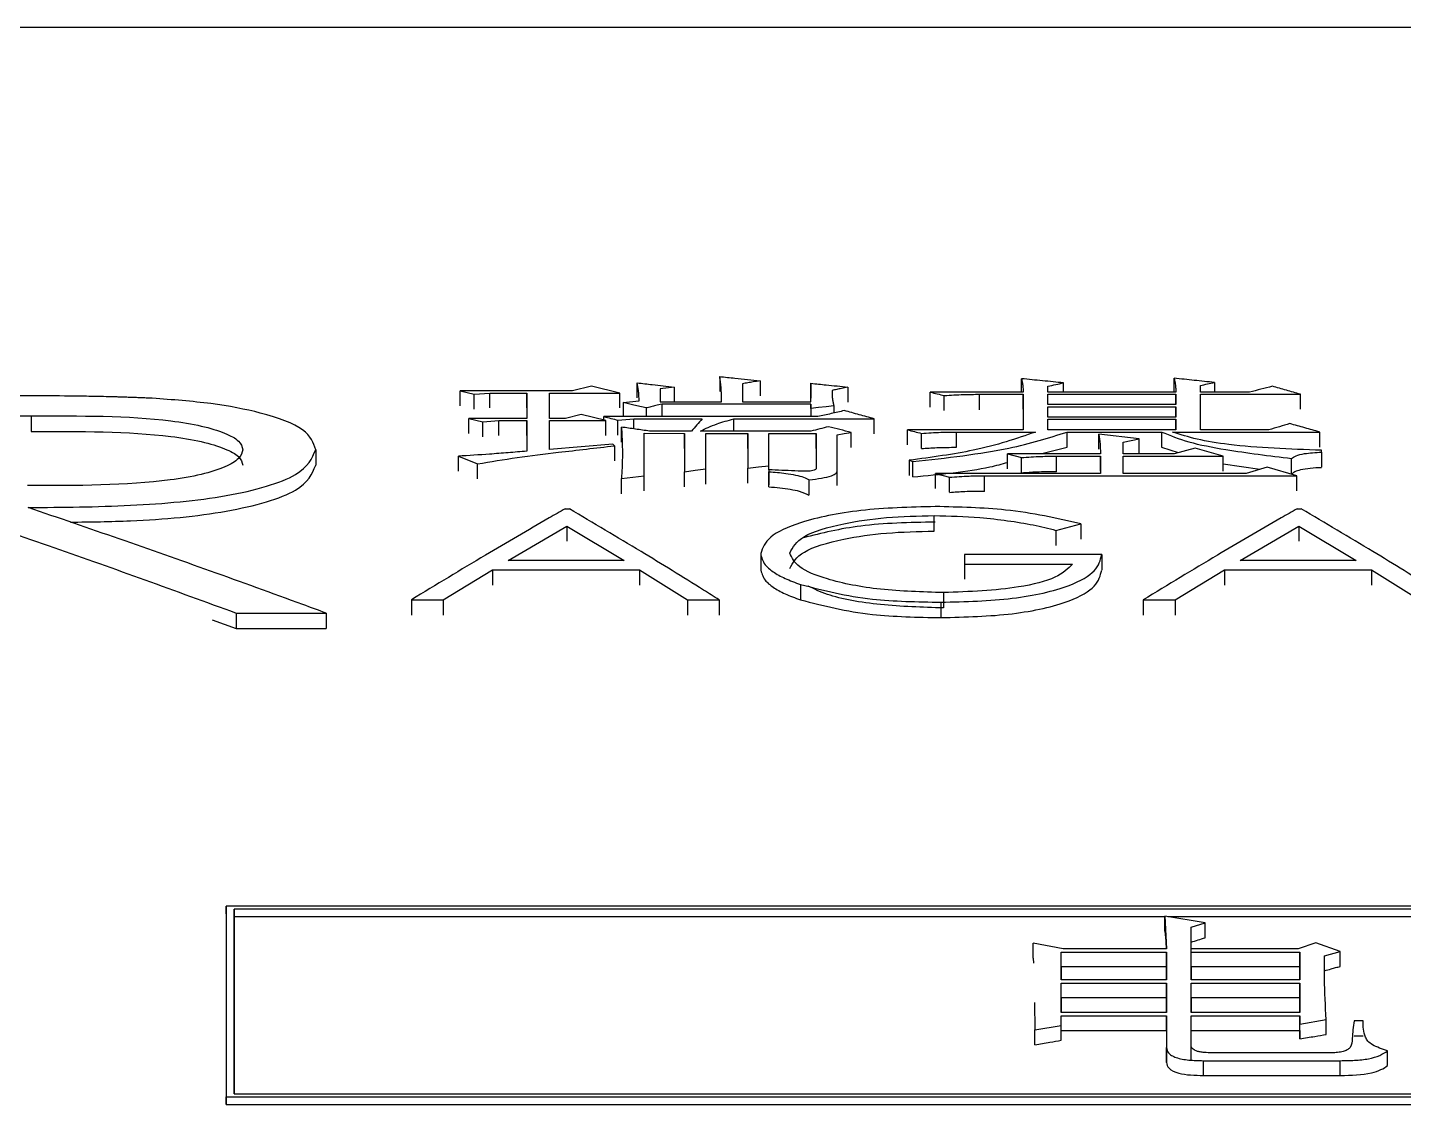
# Model space of a CAD drawing. Header units: millimetres. Extents: x 2404 to 4548, y 1024 to 2541.
# Drawn here: x 2931.91 to 2940.4, y 2286.21 to 2292.85 of the extents above; entities that cross this region are included whole.
import ezdxf

# ---------------------------------------------------------------- set-up
doc = ezdxf.new("R2010")
doc.units = ezdxf.units.MM

msp = doc.modelspace()

# ---------------------------------------------------------------- linework, layer by layer
at = {"color": 7, "linetype": 'Continuous', "lineweight": 25}
for p, q in [((2957.3188, 2292.8465), (2920.3188, 2292.848)), ((2936.1811, 2290.6959), (2936.1811, 2290.604)), ((2936.4299, 2290.6701), (2936.4299, 2290.5782)), ((2938.0417, 2290.5998), (2938.0417, 2290.6829)), ((2938.9828, 2290.5998), (2938.9828, 2290.6855)), ((2934.5801, 2290.6078), (2934.6667, 2290.5869)), ((2935.2724, 2290.6078), (2934.5801, 2290.6078)), ((2934.5801, 2290.5158), (2934.5801, 2290.6078)), ((2934.6667, 2290.5869), (2934.764, 2290.5947)), ((2934.6667, 2290.4948), (2934.6667, 2290.5869)), ((2934.764, 2290.5947), (2934.9912, 2290.5947)), ((2934.9912, 2290.5947), (2934.9912, 2290.4382)), ((2934.9912, 2290.5027), (2934.9912, 2290.5947)), ((2935.1318, 2290.5947), (2935.5645, 2290.5947)), ((2935.1318, 2290.4382), (2935.1318, 2290.5947)), ((2935.3914, 2290.6364), (2935.2724, 2290.6078)), ((2935.5645, 2290.5947), (2935.3914, 2290.6364)), ((2935.5645, 2290.5027), (2935.5645, 2290.5947)), ((2935.6727, 2290.5652), (2935.6727, 2290.6572)), ((2935.8999, 2290.6312), (2935.8133, 2290.6208)), ((2935.8133, 2290.6208), (2935.8133, 2290.5394)), ((2935.8999, 2290.6312), (2935.8999, 2290.5394)), ((2936.3217, 2290.652), (2936.3217, 2290.5394)), ((2936.7436, 2290.5394), (2936.7436, 2290.6545)), ((2936.7436, 2290.6545), (2936.7436, 2290.5626)), ((2936.9708, 2290.6312), (2936.9708, 2290.5392)), ((2938.0525, 2290.5998), (2937.4792, 2290.5999)), ((2937.4792, 2290.5078), (2937.4792, 2290.5999)), ((2937.5657, 2290.4868), (2937.5657, 2290.5789)), ((2937.7821, 2290.5868), (2938.0525, 2290.5868)), ((2937.7821, 2290.4904), (2937.7821, 2290.5868)), ((2938.0525, 2290.5868), (2938.0525, 2290.3678)), ((2938.0525, 2290.4947), (2938.0525, 2290.5868)), ((2938.2039, 2290.5998), (2938.2039, 2290.6363)), ((2938.9936, 2290.5998), (2938.2039, 2290.5998)), ((2938.2039, 2290.5867), (2938.9936, 2290.5867)), ((2938.2039, 2290.5235), (2938.2039, 2290.5867)), ((2938.3013, 2290.5998), (2938.3013, 2290.6571)), ((2938.9936, 2290.5867), (2938.9936, 2290.5235)), ((2938.9936, 2290.5235), (2938.9936, 2290.5867)), ((2939.145, 2290.5998), (2939.145, 2290.6415)), ((2939.4479, 2290.5998), (2939.145, 2290.5998)), ((2939.145, 2290.5867), (2939.7616, 2290.5867)), ((2939.1451, 2290.3677), (2939.145, 2290.5867)), ((2939.2316, 2290.6596), (2939.2316, 2290.5998)), ((2939.7616, 2290.4946), (2939.7616, 2290.5867)), ((2935.5862, 2290.5368), (2935.6835, 2290.5474)), ((2935.5862, 2290.5368), (2935.5862, 2290.4489)), ((2935.7268, 2290.5023), (2935.7268, 2290.4489)), ((2935.8133, 2290.5394), (2936.1919, 2290.5394)), ((2935.8241, 2290.5262), (2935.8241, 2290.4489)), ((2936.7436, 2290.5262), (2935.8241, 2290.5262)), ((2936.3217, 2290.5394), (2936.7436, 2290.5394)), ((2936.7436, 2290.5262), (2936.7436, 2290.4489)), ((2936.7436, 2290.4996), (2936.7436, 2290.5262)), ((2936.7436, 2290.4996), (2936.7436, 2290.4489)), ((2936.8842, 2290.5156), (2936.8842, 2290.4714)), ((2938.9936, 2290.5235), (2938.2039, 2290.5235)), ((2938.2039, 2290.5102), (2938.9936, 2290.5102)), ((2938.2039, 2290.4461), (2938.2039, 2290.5102)), ((2938.9936, 2290.5102), (2938.9936, 2290.4461)), ((2938.9936, 2290.4461), (2938.9936, 2290.5102)), ((2930.9974, 2290.453), (2931.9349, 2290.453)), ((2931.9349, 2290.453), (2931.9349, 2290.3568)), ((2934.6342, 2290.4382), (2934.7208, 2290.4166)), ((2934.9912, 2290.4382), (2934.6342, 2290.4382)), ((2934.6342, 2290.3458), (2934.6342, 2290.4382)), ((2934.7208, 2290.4166), (2934.8181, 2290.4247)), ((2934.7208, 2290.3242), (2934.7208, 2290.4166)), ((2934.8181, 2290.4247), (2934.9912, 2290.4247)), ((2934.9912, 2290.4247), (2934.9912, 2290.236)), ((2934.9912, 2290.3323), (2934.9912, 2290.4247)), ((2935.2292, 2290.4382), (2935.1318, 2290.4382)), ((2935.1318, 2290.4247), (2935.478, 2290.4247)), ((2935.1318, 2290.247), (2935.1318, 2290.4247)), ((2935.3265, 2290.4623), (2935.2292, 2290.4382)), ((2935.478, 2290.4247), (2935.3265, 2290.4623)), ((2936.7869, 2290.4489), (2935.4672, 2290.4489)), ((2935.4672, 2290.4274), (2935.4672, 2290.4489)), ((2935.478, 2290.3323), (2935.478, 2290.4247)), ((2935.5537, 2290.335), (2935.5537, 2290.4274)), ((2935.6511, 2290.4355), (2936.0729, 2290.4355)), ((2935.6511, 2290.3735), (2935.6511, 2290.4355)), ((2936.2678, 2290.4354), (2937.133, 2290.4354)), ((2936.2678, 2290.3597), (2936.2678, 2290.4354)), ((2937.133, 2290.343), (2937.133, 2290.4354)), ((2938.9936, 2290.4461), (2938.2039, 2290.4461)), ((2938.2039, 2290.4327), (2938.9936, 2290.4327)), ((2938.204, 2290.3678), (2938.2039, 2290.4327)), ((2938.9936, 2290.4327), (2938.9936, 2290.3677)), ((2938.9936, 2290.3677), (2938.9936, 2290.4327)), ((2935.5753, 2290.2916), (2935.5753, 2290.3841)), ((2935.716, 2290.3461), (2935.9648, 2290.346)), ((2935.716, 2290.0842), (2935.716, 2290.3461)), ((2936.008, 2290.3597), (2935.7484, 2290.3597)), ((2935.9648, 2290.346), (2935.9648, 2290.1097)), ((2935.9648, 2290.2534), (2935.9648, 2290.346)), ((2936.7436, 2290.3597), (2936.0621, 2290.3597)), ((2936.0946, 2290.346), (2936.3542, 2290.346)), ((2936.0946, 2290.1267), (2936.0946, 2290.346)), ((2936.3542, 2290.346), (2936.3542, 2290.1323)), ((2936.3542, 2290.2534), (2936.3542, 2290.346)), ((2936.484, 2290.346), (2936.7761, 2290.346)), ((2936.484, 2290.1464), (2936.484, 2290.346)), ((2936.7761, 2290.346), (2936.7761, 2290.1267)), ((2936.7761, 2290.2534), (2936.7761, 2290.346)), ((2936.9059, 2290.1182), (2936.9059, 2290.3378)), ((2936.9924, 2290.2589), (2936.9924, 2290.3515)), ((2938.0525, 2290.3678), (2937.3386, 2290.3678)), ((2937.3386, 2290.2752), (2937.3386, 2290.3678)), ((2937.4251, 2290.2534), (2937.4251, 2290.346)), ((2937.6414, 2290.3542), (2938.1282, 2290.3542)), ((2937.6414, 2290.2616), (2937.6414, 2290.3542)), ((2938.9936, 2290.3677), (2938.204, 2290.3678)), ((2938.3229, 2290.2616), (2938.3229, 2290.3542)), ((2938.3229, 2290.3542), (2938.9071, 2290.3541)), ((2938.7665, 2290.3131), (2938.5177, 2290.3405)), ((2938.5177, 2290.2479), (2938.5177, 2290.3405)), ((2938.9071, 2290.2616), (2938.9071, 2290.3541)), ((2938.972, 2290.3541), (2939.8806, 2290.3541)), ((2939.5669, 2290.3677), (2939.1451, 2290.3677)), ((2939.8806, 2290.2615), (2939.8806, 2290.3541)), ((2933.6897, 2290.2451), (2933.6897, 2290.1492)), ((2935.5213, 2290.2802), (2935.1318, 2290.247)), ((2935.5321, 2290.2692), (2935.5213, 2290.2802)), ((2935.5321, 2290.2692), (2935.5321, 2290.1764)), ((2938.3229, 2290.2581), (2938.1762, 2290.221)), ((2938.6691, 2290.2911), (2938.7665, 2290.3131)), ((2938.6691, 2290.2192), (2938.6691, 2290.2911)), ((2938.7665, 2290.2204), (2938.7665, 2290.3131)), ((2939.0102, 2290.2268), (2938.9071, 2290.2581)), ((2939.1126, 2290.2552), (2938.9828, 2290.2191)), ((2939.2857, 2290.2052), (2939.1126, 2290.2552)), ((2939.8915, 2290.2302), (2939.8915, 2290.2414)), ((2934.5693, 2290.1124), (2934.5693, 2290.2053)), ((2934.5693, 2290.2053), (2934.6879, 2290.1579)), ((2934.6879, 2290.0648), (2934.6879, 2290.1579)), ((2937.3494, 2290.1801), (2937.3494, 2290.0871)), ((2937.3494, 2290.1801), (2937.371, 2290.1717)), ((2937.371, 2290.0787), (2937.371, 2290.1717)), ((2937.9552, 2290.2192), (2938.0417, 2290.1969)), ((2938.5285, 2290.2192), (2937.9552, 2290.2192)), ((2937.9552, 2290.1263), (2937.9552, 2290.2192)), ((2938.0417, 2290.1039), (2938.0417, 2290.1969)), ((2938.258, 2290.2052), (2938.5285, 2290.2052)), ((2938.258, 2290.1094), (2938.258, 2290.2052)), ((2938.5285, 2290.2052), (2938.5285, 2290.0983)), ((2938.5285, 2290.1123), (2938.5285, 2290.2052)), ((2938.9828, 2290.2191), (2938.6691, 2290.2192)), ((2938.6691, 2290.2052), (2939.2857, 2290.2052)), ((2938.6691, 2290.0983), (2938.6691, 2290.2052)), ((2939.2857, 2290.1122), (2939.2857, 2290.2052)), ((2939.5107, 2290.124), (2939.2857, 2290.1567)), ((2939.7076, 2290.0982), (2939.7076, 2290.1912)), ((2939.8915, 2290.2302), (2939.8915, 2290.1374)), ((2935.5754, 2289.9739), (2935.5754, 2290.0672)), ((2935.716, 2289.991), (2935.716, 2290.0842)), ((2935.9648, 2290.0166), (2935.9648, 2290.1097)), ((2936.0946, 2290.0336), (2936.0946, 2290.1267)), ((2936.3542, 2290.0392), (2936.3542, 2290.1323)), ((2936.484, 2290.121), (2936.484, 2290.1464)), ((2936.484, 2290.121), (2936.484, 2290.1097)), ((2936.484, 2290.121), (2936.484, 2290.0279)), ((2936.484, 2290.0165), (2936.484, 2290.1097)), ((2936.9059, 2290.025), (2936.9059, 2290.1182)), ((2937.5117, 2290.0052), (2937.5117, 2290.0984)), ((2937.5117, 2290.0984), (2937.5982, 2290.0756)), ((2938.5285, 2290.0983), (2937.5117, 2290.0984)), ((2937.5982, 2289.9824), (2937.5982, 2290.0756)), ((2937.8145, 2289.9885), (2937.8145, 2290.0842)), ((2937.8145, 2290.0842), (2939.74, 2290.0841)), ((2939.4263, 2290.0983), (2938.6691, 2290.0983)), ((2939.5561, 2290.1379), (2939.4263, 2290.0983)), ((2939.74, 2290.0841), (2939.5561, 2290.1379)), ((2939.74, 2289.9909), (2939.74, 2290.0841)), ((2936.7328, 2289.9653), (2936.7328, 2290.0586)), ((2935.2285, 2289.8809), (2935.2541, 2289.8809)), ((2937.5033, 2289.7438), (2937.5033, 2289.8391)), ((2939.7413, 2289.8808), (2939.767, 2289.8808)), ((2934.8771, 2289.5622), (2935.2393, 2289.7747)), ((2935.2393, 2289.7747), (2935.5919, 2289.5621)), ((2935.2393, 2289.7747), (2935.2393, 2289.6808)), ((2938.2541, 2289.7479), (2938.408, 2289.7879)), ((2938.2541, 2289.7479), (2938.2541, 2289.6539)), ((2938.408, 2289.7879), (2938.408, 2289.694)), ((2939.39, 2289.562), (2939.7521, 2289.7746)), ((2939.7521, 2289.7746), (2940.1047, 2289.562)), ((2939.7521, 2289.7746), (2939.7521, 2289.6807)), ((2935.5919, 2289.5621), (2934.8771, 2289.5622)), ((2936.4336, 2289.6056), (2936.4336, 2289.5114)), ((2937.69, 2289.5982), (2937.69, 2289.5403)), ((2938.5362, 2289.5981), (2937.69, 2289.5982)), ((2937.69, 2289.5982), (2937.69, 2289.5039)), ((2938.5362, 2289.5981), (2938.5362, 2289.5039)), ((2940.1047, 2289.562), (2939.39, 2289.562)), ((2934.4757, 2289.3198), (2934.7798, 2289.5041)), ((2934.7798, 2289.5041), (2934.7798, 2289.4097)), ((2934.7798, 2289.5041), (2935.6864, 2289.504)), ((2935.6864, 2289.504), (2935.6864, 2289.4096)), ((2935.6864, 2289.504), (2935.9821, 2289.3198)), ((2937.69, 2289.5403), (2938.3567, 2289.5403)), ((2937.69, 2289.5403), (2937.69, 2289.446)), ((2938.9885, 2289.3197), (2939.2926, 2289.5039)), ((2939.2926, 2289.5039), (2939.2926, 2289.4095)), ((2939.2926, 2289.5039), (2940.1993, 2289.5039)), ((2940.1993, 2289.5039), (2940.1993, 2289.4095)), ((2940.1993, 2289.5039), (2940.4949, 2289.3196)), ((2936.6788, 2289.4142), (2936.6788, 2289.3194)), ((2934.2798, 2289.3198), (2934.4757, 2289.3198)), ((2934.4757, 2289.3198), (2934.4757, 2289.2252)), ((2935.9821, 2289.3198), (2936.1772, 2289.3198)), ((2936.1772, 2289.3198), (2936.1772, 2289.2251)), ((2937.5454, 2289.3048), (2937.5454, 2289.2101)), ((2937.561, 2289.3643), (2937.561, 2289.2696)), ((2938.7926, 2289.3197), (2938.9885, 2289.3197)), ((2938.9885, 2289.3197), (2938.9885, 2289.225)), ((2933.1989, 2289.2379), (2933.1989, 2289.1433)), ((2933.1989, 2289.2379), (2933.7538, 2289.2379)), ((2933.7538, 2289.2379), (2933.7538, 2289.1433)), ((2933.0521, 2289.1967), (2933.1989, 2289.1433)), ((2933.1989, 2289.1433), (2933.7538, 2289.1433)), ((2933.1369, 2287.3832), (2933.1369, 2287.4305)), ((2955.1199, 2287.43), (2933.1369, 2287.4305)), ((2955.0699, 2287.4125), (2933.1869, 2287.4131)), ((2933.1869, 2287.367), (2933.1869, 2287.4131)), ((2933.1869, 2287.367), (2938.9254, 2287.3668)), ((2938.9254, 2287.3701), (2938.9362, 2287.1672)), ((2939.1742, 2287.3283), (2938.9254, 2287.3701)), ((2938.9254, 2287.2779), (2938.9254, 2287.3701)), ((2938.9449, 2287.3668), (2943.8581, 2287.3667)), ((2939.0877, 2287.3016), (2939.1742, 2287.3283)), ((2939.0877, 2287.1672), (2939.0877, 2287.3016)), ((2939.0877, 2287.3009), (2939.0877, 2287.3016)), ((2939.1742, 2287.2361), (2939.1742, 2287.3283)), ((2938.298, 2287.1672), (2938.1141, 2287.2019)), ((2938.1141, 2287.11), (2938.1141, 2287.2019)), ((2939.0877, 2287.1672), (2939.0877, 2287.2095)), ((2939.8557, 2287.2057), (2939.7475, 2287.1672)), ((2940.0071, 2287.1517), (2939.8557, 2287.2057)), ((2938.1141, 2287.11), (2938.1166, 2287.0789)), ((2938.2872, 2287.1479), (2938.9362, 2287.1479)), ((2938.2872, 2286.9767), (2938.2872, 2287.1479)), ((2938.2872, 2287.056), (2938.2872, 2287.1479)), ((2938.9362, 2287.1672), (2938.298, 2287.1672)), ((2938.9362, 2287.1479), (2938.9362, 2286.9767)), ((2938.9362, 2287.056), (2938.9362, 2287.1479)), ((2939.7475, 2287.1672), (2939.0877, 2287.1672)), ((2939.0877, 2287.0753), (2939.0877, 2287.1672)), ((2939.0877, 2287.1479), (2939.7583, 2287.1479)), ((2939.0877, 2286.9767), (2939.0877, 2287.1479)), ((2939.0877, 2287.056), (2939.0877, 2287.1479)), ((2939.7583, 2287.1479), (2939.7583, 2286.9767)), ((2939.7583, 2287.056), (2939.7583, 2287.1479)), ((2939.9098, 2287.1247), (2940.0071, 2287.1517)), ((2940.0071, 2287.0598), (2940.0071, 2287.1517)), ((2938.2872, 2287.056), (2938.2872, 2286.9767)), ((2938.9362, 2287.056), (2938.2872, 2287.056)), ((2938.9362, 2286.9767), (2938.9362, 2287.056)), ((2939.0877, 2287.056), (2939.0877, 2286.9767)), ((2939.7583, 2287.056), (2939.0877, 2287.056)), ((2939.7583, 2286.9767), (2939.7583, 2287.056)), ((2938.9362, 2286.9767), (2938.2872, 2286.9767)), ((2938.2872, 2286.9572), (2938.9362, 2286.9571)), ((2938.2872, 2286.7756), (2938.2872, 2286.9572)), ((2938.2872, 2286.8655), (2938.2872, 2286.9572)), ((2938.9362, 2286.9571), (2938.9362, 2286.7756)), ((2938.9362, 2286.8655), (2938.9362, 2286.9571)), ((2939.7583, 2286.9767), (2939.0877, 2286.9767)), ((2939.0877, 2286.9571), (2939.7583, 2286.9571)), ((2939.0877, 2286.7756), (2939.0877, 2286.9571)), ((2939.0877, 2286.8655), (2939.0877, 2286.9571)), ((2939.7583, 2286.9571), (2939.7583, 2286.7756)), ((2939.7583, 2286.8655), (2939.7583, 2286.9571)), ((2938.2872, 2286.8655), (2938.2872, 2286.7756)), ((2938.9362, 2286.8655), (2938.2872, 2286.8655)), ((2938.9362, 2286.7756), (2938.9362, 2286.8655)), ((2939.0877, 2286.8655), (2939.0877, 2286.7756)), ((2939.7583, 2286.8655), (2939.0877, 2286.8655)), ((2939.7583, 2286.7756), (2939.7583, 2286.8655)), ((2938.1215, 2286.8375), (2938.1249, 2286.6679)), ((2938.9362, 2286.7756), (2938.2872, 2286.7756)), ((2939.7583, 2286.7756), (2939.0877, 2286.7756)), ((2938.1249, 2286.6679), (2938.2872, 2286.6959)), ((2938.2872, 2286.7557), (2938.9362, 2286.7557)), ((2938.2872, 2286.6959), (2938.2872, 2286.7557)), ((2938.2872, 2286.6643), (2938.2872, 2286.7557)), ((2938.2872, 2286.6046), (2938.2872, 2286.6959)), ((2938.9362, 2286.7557), (2938.9362, 2286.5594)), ((2938.9362, 2286.6643), (2938.9362, 2286.7557)), ((2939.0877, 2286.7557), (2939.7583, 2286.7557)), ((2939.0877, 2286.5714), (2939.0877, 2286.7557)), ((2939.0877, 2286.6643), (2939.0877, 2286.7557)), ((2939.7583, 2286.7557), (2939.7583, 2286.7038)), ((2939.7583, 2286.6643), (2939.7583, 2286.7557)), ((2939.7583, 2286.7038), (2939.9206, 2286.7318)), ((2939.7583, 2286.6125), (2939.7583, 2286.7038)), ((2939.9206, 2286.6404), (2939.9206, 2286.7318)), ((2940.1478, 2286.7238), (2940.0937, 2286.7238)), ((2938.1249, 2286.5766), (2938.1249, 2286.6679)), ((2938.2872, 2286.6046), (2938.2872, 2286.6643)), ((2938.2872, 2286.6643), (2938.9362, 2286.6643)), ((2938.9362, 2286.6643), (2938.9362, 2286.4682)), ((2939.0877, 2286.4818), (2939.0877, 2286.6643)), ((2939.0877, 2286.6643), (2939.7583, 2286.6643)), ((2939.7583, 2286.6643), (2939.7583, 2286.6125)), ((2940.0937, 2286.6325), (2940.1478, 2286.6325)), ((2938.9362, 2286.4682), (2938.9362, 2286.5594)), ((2939.9641, 2286.527), (2939.2175, 2286.527)), ((2940.2992, 2286.4481), (2940.2992, 2286.5391)), ((2939.1634, 2286.3874), (2939.1634, 2286.4784)), ((2939.1634, 2286.4784), (2940.0071, 2286.4784)), ((2940.0071, 2286.3874), (2940.0071, 2286.4784)), ((2933.1369, 2286.4044), (2933.1369, 2286.2089)), ((2939.1634, 2286.3874), (2940.0071, 2286.3874)), ((2933.1369, 2286.2089), (2933.1369, 2286.2551)), ((2933.1369, 2286.2551), (2955.12, 2286.2545)), ((2933.1869, 2286.274), (2955.07, 2286.2735)), ((2933.1369, 2286.2089), (2955.12, 2286.2084))]:
    msp.add_line(p, q, dxfattribs=at)
at = {"color": 7, "linetype": 'Continuous', "lineweight": 25, "flags": 128}
for points in [[(2934.764, 2290.5027), (2934.764, 2290.5224), (2934.764, 2290.5465), (2934.764, 2290.5706), (2934.764, 2290.5947)], [(2936.8842, 2290.5156), (2936.8381, 2290.5104), (2936.7909, 2290.505), (2936.7436, 2290.4996)], [(2934.8181, 2290.3323), (2934.8181, 2290.3526), (2934.8181, 2290.3767), (2934.8181, 2290.4007), (2934.8181, 2290.4247)], [(2935.5537, 2290.4274), (2935.6024, 2290.4314), (2935.6511, 2290.4355)], [(2936.9059, 2290.3378), (2936.9491, 2290.3446), (2936.9924, 2290.3515)], [(2935.5754, 2290.0672), (2935.6457, 2290.0757), (2935.716, 2290.0842)], [(2935.9648, 2290.1097), (2936.0297, 2290.1182), (2936.0946, 2290.1267)], [(2936.3542, 2290.1323), (2936.4191, 2290.1394), (2936.484, 2290.1464)], [(2934.2798, 2289.3198), (2934.2798, 2289.2947), (2934.2798, 2289.2696), (2934.2798, 2289.2252)], [(2935.9821, 2289.3198), (2935.9821, 2289.2958), (2935.9821, 2289.2719), (2935.9821, 2289.2251)], [(2938.7926, 2289.3197), (2938.7926, 2289.2946), (2938.7926, 2289.2695), (2938.7926, 2289.225)]]:
    msp.add_lwpolyline(points, dxfattribs=at)
at = {"color": 7, "linetype": 'Continuous', "lineweight": 25}
for points, knots in [([(2936.1919, 2290.5394), (2936.1919, 2290.5404), (2936.1919, 2290.5423), (2936.1919, 2290.5451), (2936.1919, 2290.5479), (2936.1919, 2290.5507), (2936.1919, 2290.5535), (2936.1919, 2290.5563), (2936.1919, 2290.5587), (2936.1919, 2290.561), (2936.1918, 2290.5634), (2936.1918, 2290.5662), (2936.1918, 2290.5685), (2936.1918, 2290.5708), (2936.1917, 2290.5732), (2936.1917, 2290.576), (2936.1917, 2290.5783), (2936.1916, 2290.5806), (2936.1916, 2290.583), (2936.1915, 2290.5858), (2936.1914, 2290.5881), (2936.1914, 2290.5904), (2936.1913, 2290.5928), (2936.1912, 2290.5956), (2936.1911, 2290.5979), (2936.191, 2290.6002), (2936.1909, 2290.6025), (2936.1908, 2290.6053), (2936.1907, 2290.6076), (2936.1906, 2290.61), (2936.1905, 2290.6123), (2936.1903, 2290.6151), (2936.1901, 2290.6178), (2936.1899, 2290.6202), (2936.1898, 2290.6225), (2936.1896, 2290.6248), (2936.1894, 2290.6271), (2936.1892, 2290.6294), (2936.189, 2290.6317), (2936.1888, 2290.6345), (2936.1885, 2290.6373), (2936.1883, 2290.6396), (2936.188, 2290.6419), (2936.1878, 2290.6442), (2936.1875, 2290.647), (2936.1872, 2290.6493), (2936.1869, 2290.6516), (2936.1867, 2290.6539), (2936.1863, 2290.6566), (2936.1861, 2290.6589), (2936.1858, 2290.6612), (2936.1855, 2290.6635), (2936.1851, 2290.6663), (2936.1848, 2290.6686), (2936.1845, 2290.6709), (2936.1842, 2290.6732), (2936.1839, 2290.6759), (2936.1836, 2290.6782), (2936.1832, 2290.6805), (2936.1829, 2290.6828), (2936.1825, 2290.6855), (2936.1822, 2290.6878), (2936.1819, 2290.6901), (2936.1816, 2290.6926), (2936.1813, 2290.6947), (2936.1811, 2290.6959)], [0, 0, 0, 0, 0.017776, 0.035552, 0.053328, 0.071104, 0.08888, 0.106656, 0.124432, 0.13332, 0.151096, 0.168872, 0.186648, 0.195536, 0.213312, 0.231088, 0.248864, 0.257752, 0.275528, 0.293304, 0.31108, 0.319968, 0.337744, 0.355519, 0.373295, 0.382183, 0.399959, 0.417735, 0.435511, 0.444399, 0.462175, 0.479951, 0.497727, 0.515503, 0.524391, 0.542167, 0.559943, 0.568831, 0.586607, 0.604383, 0.622159, 0.639935, 0.648823, 0.666599, 0.684375, 0.702151, 0.711039, 0.728815, 0.746591, 0.764367, 0.773255, 0.791031, 0.808807, 0.826583, 0.835471, 0.853247, 0.871023, 0.888799, 0.897687, 0.915463, 0.933239, 0.951015, 0.959903, 0.977679, 1, 1, 1, 1]), ([(2936.1811, 2290.6959), (2936.2124, 2290.6926), (2936.2696, 2290.6867), (2936.3525, 2290.6781), (2936.4041, 2290.6728), (2936.4299, 2290.6701)], [0, 0, 0, 0, 0.377751, 0.688875, 1, 1, 1, 1]), ([(2936.4299, 2290.6701), (2936.4158, 2290.6677), (2936.3908, 2290.6635), (2936.3547, 2290.6575), (2936.3327, 2290.6538), (2936.3217, 2290.652)], [0, 0, 0, 0, 0.390452, 0.695226, 1, 1, 1, 1]), ([(2938.0417, 2290.6829), (2938.0437, 2290.674), (2938.0479, 2290.6559), (2938.0513, 2290.6282), (2938.0521, 2290.6093), (2938.0525, 2290.5998)], [0, 0, 0, 0, 0.32278, 0.661317, 1, 1, 1, 1]), ([(2938.3013, 2290.6571), (2938.258, 2290.6614), (2938.1715, 2290.67), (2938.0849, 2290.6786), (2938.0417, 2290.6829)], [0, 0, 0, 0, 0.499999, 1, 1, 1, 1]), ([(2938.9828, 2290.6855), (2938.9851, 2290.6764), (2938.9898, 2290.6577), (2938.9927, 2290.6291), (2938.9933, 2290.6096), (2938.9936, 2290.5998)], [0, 0, 0, 0, 0.320799, 0.66032, 1, 1, 1, 1]), ([(2939.2316, 2290.6596), (2939.1901, 2290.664), (2939.1072, 2290.6726), (2939.0243, 2290.6812), (2938.9828, 2290.6855)], [0, 0, 0, 0, 0.499999, 1, 1, 1, 1]), ([(2932.682, 2290.5622), (2932.6721, 2290.5626), (2932.6571, 2290.5632), (2932.6372, 2290.564), (2932.6223, 2290.5646), (2932.6023, 2290.5654), (2932.5824, 2290.5662), (2932.5624, 2290.5669), (2932.5475, 2290.5675), (2932.5325, 2290.568), (2932.5125, 2290.5687), (2932.4925, 2290.5694), (2932.4725, 2290.57), (2932.4575, 2290.5704), (2932.4275, 2290.5713), (2932.3623, 2290.5729), (2932.2818, 2290.5743), (2932.141, 2290.5761), (2931.9719, 2290.5778), (2931.7545, 2290.5787), (2931.6177, 2290.5788), (2931.5492, 2290.5788)], [0, 0, 0, 0, 0.026604, 0.039906, 0.053209, 0.066511, 0.093115, 0.106417, 0.119719, 0.133022, 0.146324, 0.172928, 0.18623, 0.199533, 0.212835, 0.266046, 0.372479, 0.425688, 0.638532, 0.819249, 1, 1, 1, 1]), ([(2935.6835, 2290.5474), (2935.6834, 2290.558), (2935.6833, 2290.5792), (2935.6803, 2290.6159), (2935.6755, 2290.6417), (2935.6727, 2290.6572)], [0, 0, 0, 0, 0.2875755, 0.5751673, 1, 1, 1, 1]), ([(2935.6727, 2290.6572), (2935.7036, 2290.6536), (2935.7569, 2290.6476), (2935.8326, 2290.6389), (2935.8775, 2290.6338), (2935.8999, 2290.6312)], [0, 0, 0, 0, 0.408301, 0.70415, 1, 1, 1, 1]), ([(2936.7436, 2290.6545), (2936.775, 2290.6513), (2936.8285, 2290.6458), (2936.9043, 2290.638), (2936.9486, 2290.6335), (2936.9708, 2290.6312)], [0, 0, 0, 0, 0.414517, 0.707258, 1, 1, 1, 1]), ([(2936.9708, 2290.6312), (2936.9578, 2290.6284), (2936.9351, 2290.6235), (2936.9026, 2290.6166), (2936.8831, 2290.6124), (2936.8734, 2290.6103)], [0, 0, 0, 0, 0.40015, 0.700074, 1, 1, 1, 1]), ([(2936.8734, 2290.6103), (2936.8734, 2290.5986), (2936.8735, 2290.5861), (2936.8745, 2290.5728), (2936.8747, 2290.5698), (2936.875, 2290.5669), (2936.8754, 2290.5639), (2936.8756, 2290.5617), (2936.876, 2290.5587), (2936.8764, 2290.5558), (2936.877, 2290.5521), (2936.8775, 2290.5491), (2936.878, 2290.5461), (2936.8786, 2290.5432), (2936.8791, 2290.5402), (2936.8797, 2290.5372), (2936.8803, 2290.5343), (2936.8808, 2290.5317), (2936.8813, 2290.5294), (2936.8816, 2290.5279), (2936.882, 2290.5261), (2936.8825, 2290.5238), (2936.8829, 2290.522), (2936.8832, 2290.5205), (2936.8835, 2290.5191), (2936.8838, 2290.5175), (2936.8841, 2290.5162), (2936.8842, 2290.5156)], [0, 0, 0, 0, 0.37469, 0.398108, 0.421526, 0.468361, 0.491779, 0.515197, 0.538615, 0.58545, 0.608868, 0.655703, 0.679121, 0.702539, 0.749374, 0.772792, 0.79621, 0.843045, 0.854754, 0.866463, 0.889881, 0.913299, 0.936716, 0.948425, 0.960134, 0.980067, 1, 1, 1, 1]), ([(2937.4792, 2290.5999), (2937.4936, 2290.5964), (2937.5225, 2290.5894), (2937.5513, 2290.5824), (2937.5657, 2290.5789)], [0, 0, 0, 0, 0.5, 1, 1, 1, 1]), ([(2937.5657, 2290.5789), (2937.6055, 2290.5815), (2937.6766, 2290.5862), (2937.7498, 2290.5866), (2937.7821, 2290.5868)], [0, 0, 0, 0, 0.558835, 1, 1, 1, 1]), ([(2938.2039, 2290.6363), (2938.2202, 2290.6398), (2938.2526, 2290.6467), (2938.2851, 2290.6536), (2938.3013, 2290.6571)], [0, 0, 0, 0, 0.500001, 1, 1, 1, 1]), ([(2939.145, 2290.6415), (2939.1595, 2290.6445), (2939.1883, 2290.6506), (2939.2172, 2290.6566), (2939.2316, 2290.6596)], [0, 0, 0, 0, 0.500001, 1, 1, 1, 1]), ([(2939.5886, 2290.6363), (2939.5651, 2290.6302), (2939.5182, 2290.6181), (2939.4714, 2290.6059), (2939.4479, 2290.5998)], [0, 0, 0, 0, 0.499996, 1, 1, 1, 1]), ([(2939.7616, 2290.5867), (2939.7328, 2290.595), (2939.6751, 2290.6116), (2939.6174, 2290.6281), (2939.5886, 2290.6363)], [0, 0, 0, 0, 0.5, 1, 1, 1, 1]), ([(2933.6897, 2290.2451), (2933.6756, 2290.2874), (2933.6471, 2290.373), (2933.3828, 2290.4705), (2933.0497, 2290.535), (2932.8056, 2290.5531), (2932.682, 2290.5622)], [0, 0, 0, 0, 0.268776, 0.544534, 0.769495, 1, 1, 1, 1]), ([(2935.7268, 2290.5023), (2935.7143, 2290.5054), (2935.6893, 2290.5115), (2935.6425, 2290.523), (2935.6081, 2290.5315), (2935.5862, 2290.5368)], [0, 0, 0, 0, 0.266243, 0.532487, 1, 1, 1, 1]), ([(2935.8241, 2290.5262), (2935.8117, 2290.5232), (2935.7892, 2290.5177), (2935.7567, 2290.5097), (2935.7368, 2290.5048), (2935.7268, 2290.5023)], [0, 0, 0, 0, 0.384576, 0.692287, 1, 1, 1, 1]), ([(2931.9349, 2290.453), (2932.2346, 2290.4545), (2932.6103, 2290.4564), (2932.9897, 2290.3936), (2933.1305, 2290.35), (2933.2258, 2290.2997), (2933.2359, 2290.2634), (2933.241, 2290.2454)], [0, 0, 0, 0, 0.515202, 0.645783, 0.772677, 0.88728, 1, 1, 1, 1]), ([(2935.4672, 2290.4489), (2935.4816, 2290.4453), (2935.5104, 2290.4382), (2935.5393, 2290.431), (2935.5537, 2290.4274)], [0, 0, 0, 0, 0.499999, 1, 1, 1, 1]), ([(2936.0729, 2290.4355), (2936.0621, 2290.4229), (2936.0405, 2290.3977), (2936.0189, 2290.3724), (2936.008, 2290.3597)], [0, 0, 0, 0, 0.5, 1, 1, 1, 1]), ([(2936.0621, 2290.3597), (2936.0936, 2290.3752), (2936.1502, 2290.4031), (2936.2316, 2290.4255), (2936.2678, 2290.4354)], [0, 0, 0, 0, 0.55626, 1, 1, 1, 1]), ([(2936.9491, 2290.4863), (2936.9221, 2290.4801), (2936.868, 2290.4676), (2936.8139, 2290.4551), (2936.7869, 2290.4489)], [0, 0, 0, 0, 0.499999, 1, 1, 1, 1]), ([(2937.133, 2290.4354), (2937.1024, 2290.4439), (2937.0411, 2290.4609), (2936.9798, 2290.4779), (2936.9491, 2290.4863)], [0, 0, 0, 0, 0.5, 1, 1, 1, 1]), ([(2931.9349, 2290.3568), (2932.2346, 2290.3583), (2932.6102, 2290.3602), (2932.9897, 2290.2975), (2933.1305, 2290.254), (2933.2258, 2290.2038), (2933.2359, 2290.1675), (2933.2409, 2290.1495)], [0, 0, 0, 0, 0.515403, 0.645991, 0.772847, 0.887377, 1, 1, 1, 1]), ([(2935.5753, 2290.3841), (2935.5764, 2290.3648), (2935.5798, 2290.3034), (2935.5823, 2290.1983), (2935.5777, 2290.1109), (2935.5754, 2290.0672)], [0, 0, 0, 0, 0.18758, 0.593728, 1, 1, 1, 1]), ([(2935.7484, 2290.3597), (2935.7196, 2290.3638), (2935.6619, 2290.3719), (2935.6042, 2290.3801), (2935.5753, 2290.3841)], [0, 0, 0, 0, 0.5, 1, 1, 1, 1]), ([(2936.8518, 2290.3868), (2936.8338, 2290.3823), (2936.7977, 2290.3733), (2936.7616, 2290.3642), (2936.7436, 2290.3597)], [0, 0, 0, 0, 0.499995, 1, 1, 1, 1]), ([(2936.9924, 2290.3515), (2936.969, 2290.3574), (2936.9221, 2290.3692), (2936.8752, 2290.3809), (2936.8518, 2290.3868)], [0, 0, 0, 0, 0.499999, 1, 1, 1, 1]), ([(2937.3386, 2290.3678), (2937.353, 2290.3642), (2937.3818, 2290.3569), (2937.4107, 2290.3496), (2937.4251, 2290.346)], [0, 0, 0, 0, 0.5, 1, 1, 1, 1]), ([(2938.1282, 2290.3542), (2938.0096, 2290.3135), (2937.7944, 2290.2396), (2937.4873, 2290.1985), (2937.3494, 2290.1801)], [0, 0, 0, 0, 0.551009, 1, 1, 1, 1]), ([(2937.371, 2290.1717), (2937.58, 2290.195), (2937.9485, 2290.2362), (2938.2098, 2290.3185), (2938.3229, 2290.3542)], [0, 0, 0, 0, 0.567388, 1, 1, 1, 1]), ([(2937.4251, 2290.346), (2937.4649, 2290.3487), (2937.536, 2290.3536), (2937.6092, 2290.354), (2937.6414, 2290.3542)], [0, 0, 0, 0, 0.558835, 1, 1, 1, 1]), ([(2938.5177, 2290.3405), (2938.5211, 2290.3204), (2938.5262, 2290.2903), (2938.5279, 2290.2498), (2938.5283, 2290.2294), (2938.5285, 2290.2192)], [0, 0, 0, 0, 0.499799, 0.749887, 1, 1, 1, 1]), ([(2938.9071, 2290.3541), (2938.9587, 2290.3329), (2939.0634, 2290.2898), (2939.3454, 2290.2355), (2939.5696, 2290.2081), (2939.7076, 2290.1912)], [0, 0, 0, 0, 0.271719, 0.55196, 1, 1, 1, 1]), ([(2939.8915, 2290.2414), (2939.6951, 2290.2484), (2939.4231, 2290.2582), (2939.119, 2290.3073), (2939.0206, 2290.3387), (2938.972, 2290.3541)], [0, 0, 0, 0, 0.568218, 0.786771, 1, 1, 1, 1]), ([(2939.6967, 2290.4057), (2939.6751, 2290.3994), (2939.6318, 2290.3867), (2939.5886, 2290.3741), (2939.5669, 2290.3677)], [0, 0, 0, 0, 0.499997, 1, 1, 1, 1]), ([(2939.8806, 2290.3541), (2939.85, 2290.3627), (2939.7887, 2290.38), (2939.7274, 2290.3971), (2939.6967, 2290.4057)], [0, 0, 0, 0, 0.5, 1, 1, 1, 1]), ([(2933.241, 2290.2454), (2933.2358, 2290.2269), (2933.2255, 2290.1897), (2933.1334, 2290.1363), (2932.9895, 2290.0897), (2932.6003, 2290.0232), (2932.2179, 2290.0235), (2931.9128, 2290.0237)], [0, 0, 0, 0, 0.11283, 0.2273, 0.354231, 0.484873, 1, 1, 1, 1]), ([(2931.9169, 2289.8884), (2932.1278, 2289.8902), (2932.5464, 2289.8938), (2933.0628, 2289.9401), (2933.3931, 2290.0158), (2933.6316, 2290.1095), (2933.667, 2290.1921), (2933.6897, 2290.2451)], [0, 0, 0, 0, 0.260913, 0.517661, 0.647473, 0.773697, 1, 1, 1, 1]), ([(2934.6879, 2290.1579), (2934.7685, 2290.1715), (2934.929, 2290.1985), (2935.2159, 2290.2327), (2935.4169, 2290.2559), (2935.5321, 2290.2692)], [0, 0, 0, 0, 0.3007253, 0.5990417, 1, 1, 1, 1]), ([(2937.6414, 2290.2581), (2937.6004, 2290.2578), (2937.5271, 2290.2572), (2937.4562, 2290.2522), (2937.4251, 2290.25)], [0, 0, 0, 0, 0.561085, 1, 1, 1, 1]), ([(2934.9912, 2290.236), (2934.9531, 2290.2327), (2934.8769, 2290.2263), (2934.7369, 2290.2154), (2934.6337, 2290.2092), (2934.5693, 2290.2053)], [0, 0, 0, 0, 0.273664, 0.547351, 1, 1, 1, 1]), ([(2937.9552, 2290.165), (2937.9196, 2290.1554), (2937.7582, 2290.1117), (2937.5407, 2290.0916), (2937.371, 2290.0759)], [0, 0, 0, 0, 0.219968, 1, 1, 1, 1]), ([(2938.0417, 2290.1969), (2938.0815, 2290.1996), (2938.1526, 2290.2046), (2938.2258, 2290.205), (2938.258, 2290.2052)], [0, 0, 0, 0, 0.5588348, 1, 1, 1, 1]), ([(2939.7076, 2290.1912), (2939.7154, 2290.1971), (2939.7315, 2290.209), (2939.7956, 2290.2249), (2939.8548, 2290.2282), (2939.8915, 2290.2302)], [0, 0, 0, 0, 0.2687155, 0.5468291, 1, 1, 1, 1]), ([(2932.1777, 2289.7987), (2932.3014, 2289.8002), (2932.6327, 2289.8041), (2933.0627, 2289.8448), (2933.3931, 2289.9201), (2933.6316, 2290.0138), (2933.667, 2290.0963), (2933.6897, 2290.1492)], [0, 0, 0, 0, 0.171744, 0.459618, 0.605115, 0.74654, 1, 1, 1, 1]), ([(2936.7761, 2290.1267), (2936.7749, 2290.1252), (2936.7726, 2290.1222), (2936.7633, 2290.1178), (2936.7479, 2290.1143), (2936.7076, 2290.1105), (2936.6173, 2290.1157), (2936.5369, 2290.1189), (2936.484, 2290.121)], [0, 0, 0, 0, 0.0497966, 0.1008375, 0.1638489, 0.2293145, 0.4925683, 1, 1, 1, 1]), ([(2936.484, 2290.1097), (2936.5194, 2290.1067), (2936.5773, 2290.1018), (2936.6491, 2290.0895), (2936.7013, 2290.0761), (2936.7224, 2290.0644), (2936.7328, 2290.0586)], [0, 0, 0, 0, 0.34869, 0.570906, 0.788288, 1, 1, 1, 1]), ([(2936.7328, 2290.0586), (2936.7843, 2290.0655), (2936.855, 2290.0751), (2936.9025, 2290.1004), (2936.9048, 2290.1123), (2936.9059, 2290.1182)], [0, 0, 0, 0, 0.572838, 0.788051, 1, 1, 1, 1]), ([(2937.5982, 2290.0756), (2937.6379, 2290.0785), (2937.7091, 2290.0835), (2937.7823, 2290.084), (2937.8145, 2290.0842)], [0, 0, 0, 0, 0.5588348, 1, 1, 1, 1]), ([(2938.258, 2290.1094), (2938.217, 2290.109), (2938.1437, 2290.1085), (2938.0728, 2290.1033), (2938.0417, 2290.101)], [0, 0, 0, 0, 0.561086, 1, 1, 1, 1]), ([(2939.8915, 2290.1344), (2939.8681, 2290.1332), (2939.822, 2290.1308), (2939.7642, 2290.122), (2939.725, 2290.1094), (2939.7133, 2290.1), (2939.7076, 2290.0954)], [0, 0, 0, 0, 0.2902729, 0.5737489, 0.7896358, 1, 1, 1, 1]), ([(2936.7328, 2289.9629), (2936.715, 2289.9717), (2936.6852, 2289.9864), (2936.6166, 2289.9997), (2936.5528, 2290.0085), (2936.507, 2290.0122), (2936.484, 2290.014)], [0, 0, 0, 0, 0.328275, 0.548712, 0.773165, 1, 1, 1, 1]), ([(2937.8145, 2289.9885), (2937.7734, 2289.9881), (2937.7002, 2289.9875), (2937.6293, 2289.9823), (2937.5982, 2289.98)], [0, 0, 0, 0, 0.5610855, 1, 1, 1, 1]), ([(2931.362, 2289.8884), (2931.4095, 2289.8722), (2931.6471, 2289.7914), (2932.0721, 2289.6441), (2932.6368, 2289.4437), (2933.0116, 2289.3065), (2933.1989, 2289.2379)], [0, 0, 0, 0, 0.077607, 0.388036, 0.694012, 1, 1, 1, 1]), ([(2933.7538, 2289.2379), (2933.7063, 2289.2554), (2933.4687, 2289.3428), (2933.0437, 2289.4965), (2932.479, 2289.6961), (2932.1042, 2289.8243), (2931.9169, 2289.8884)], [0, 0, 0, 0, 0.077607, 0.3880366, 0.6940124, 1, 1, 1, 1]), ([(2935.2285, 2289.8809), (2935.1957, 2289.8622), (2935.0317, 2289.7685), (2934.7155, 2289.5842), (2934.432, 2289.4122), (2934.2798, 2289.3198)], [0, 0, 0, 0, 0.103722, 0.518616, 1, 1, 1, 1]), ([(2936.1772, 2289.3198), (2936.1451, 2289.3399), (2935.9846, 2289.4408), (2935.677, 2289.6306), (2935.4014, 2289.7938), (2935.2541, 2289.8809)], [0, 0, 0, 0, 0.104313, 0.521568, 1, 1, 1, 1]), ([(2937.5093, 2289.8947), (2937.3528, 2289.8905), (2937.0447, 2289.882), (2936.6853, 2289.8078), (2936.4707, 2289.7101), (2936.4459, 2289.6402), (2936.4336, 2289.6056)], [0, 0, 0, 0, 0.292337, 0.575557, 0.790285, 1, 1, 1, 1]), ([(2936.6131, 2289.6079), (2936.632, 2289.6434), (2936.6706, 2289.716), (2936.9195, 2289.7899), (2937.2071, 2289.8316), (2937.4041, 2289.8366), (2937.5033, 2289.8391)], [0, 0, 0, 0, 0.266309, 0.543068, 0.76962, 1, 1, 1, 1]), ([(2937.5033, 2289.8391), (2937.5984, 2289.8366), (2937.7545, 2289.8324), (2937.957, 2289.8087), (2938.1163, 2289.7826), (2938.2084, 2289.7594), (2938.2541, 2289.7479)], [0, 0, 0, 0, 0.344694, 0.565951, 0.784515, 1, 1, 1, 1]), ([(2938.408, 2289.7879), (2938.2598, 2289.8219), (2937.992, 2289.8832), (2937.6584, 2289.8912), (2937.5093, 2289.8947)], [0, 0, 0, 0, 0.553186, 1, 1, 1, 1]), ([(2939.7413, 2289.8808), (2939.7085, 2289.8621), (2939.5445, 2289.7683), (2939.2283, 2289.5841), (2938.9449, 2289.4121), (2938.7926, 2289.3197)], [0, 0, 0, 0, 0.103722, 0.518616, 1, 1, 1, 1]), ([(2940.6901, 2289.3196), (2940.658, 2289.3398), (2940.4975, 2289.4406), (2940.1898, 2289.6305), (2939.9142, 2289.7936), (2939.767, 2289.8808)], [0, 0, 0, 0, 0.104313, 0.521568, 1, 1, 1, 1]), ([(2936.6131, 2289.5128), (2936.632, 2289.5483), (2936.6706, 2289.6208), (2936.9196, 2289.6946), (2937.2072, 2289.7362), (2937.4041, 2289.7412), (2937.5033, 2289.7438)], [0, 0, 0, 0, 0.26614, 0.542866, 0.769494, 1, 1, 1, 1]), ([(2937.5093, 2289.7993), (2937.3506, 2289.7957), (2937.0454, 2289.7889), (2936.8096, 2289.7306), (2936.6966, 2289.7026)], [0, 0, 0, 0, 0.520352, 1, 1, 1, 1]), ([(2936.4336, 2289.6056), (2936.4386, 2289.5822), (2936.4468, 2289.5434), (2936.5075, 2289.4918), (2936.5804, 2289.4505), (2936.6459, 2289.4264), (2936.6788, 2289.4142)], [0, 0, 0, 0, 0.334846, 0.553685, 0.77524, 1, 1, 1, 1]), ([(2937.561, 2289.3643), (2937.4289, 2289.3682), (2937.1681, 2289.3757), (2936.8541, 2289.4364), (2936.6523, 2289.5188), (2936.626, 2289.5784), (2936.6131, 2289.6079)], [0, 0, 0, 0, 0.291834, 0.575874, 0.791001, 1, 1, 1, 1]), ([(2937.5454, 2289.3048), (2937.6959, 2289.3086), (2937.9914, 2289.3159), (2938.3348, 2289.3947), (2938.5122, 2289.4972), (2938.5283, 2289.5647), (2938.5362, 2289.5981)], [0, 0, 0, 0, 0.293176, 0.575821, 0.789619, 1, 1, 1, 1]), ([(2936.4336, 2289.5105), (2936.4386, 2289.4871), (2936.4468, 2289.4484), (2936.5075, 2289.3969), (2936.5804, 2289.3556), (2936.6459, 2289.3315), (2936.6788, 2289.3194)], [0, 0, 0, 0, 0.334778, 0.5536, 0.775175, 1, 1, 1, 1]), ([(2937.5454, 2289.2101), (2937.6959, 2289.2139), (2937.9913, 2289.2212), (2938.3348, 2289.2998), (2938.5122, 2289.4023), (2938.5282, 2289.4697), (2938.5362, 2289.5031)], [0, 0, 0, 0, 0.2933457, 0.5760421, 0.7897566, 1, 1, 1, 1]), ([(2938.3567, 2289.5403), (2938.3284, 2289.5118), (2938.2705, 2289.4535), (2937.9803, 2289.3798), (2937.7213, 2289.3702), (2937.561, 2289.3643)], [0, 0, 0, 0, 0.267419, 0.54663, 1, 1, 1, 1]), ([(2936.6788, 2289.4142), (2936.8198, 2289.3784), (2937.0754, 2289.3133), (2937.3998, 2289.3074), (2937.5454, 2289.3048)], [0, 0, 0, 0, 0.5512714, 1, 1, 1, 1]), ([(2937.561, 2289.2696), (2937.4302, 2289.2736), (2937.1719, 2289.2816), (2936.8687, 2289.3346), (2936.7633, 2289.3866), (2936.727, 2289.4045)], [0, 0, 0, 0, 0.402606, 0.794339, 1, 1, 1, 1]), ([(2936.6788, 2289.3194), (2936.8198, 2289.2836), (2937.0755, 2289.2186), (2937.3998, 2289.2127), (2937.5454, 2289.2101)], [0, 0, 0, 0, 0.551186, 1, 1, 1, 1]), ([(2933.1369, 2287.4305), (2933.1369, 2287.3171), (2933.1369, 2287.0903), (2933.1369, 2286.7002), (2933.1369, 2286.4169), (2933.1369, 2286.2551)], [0, 0, 0, 0, 0.300085, 0.60017, 1, 1, 1, 1]), ([(2933.1869, 2287.4131), (2933.1869, 2287.2996), (2933.1869, 2287.0724), (2933.1869, 2286.6939), (2933.1869, 2286.4233), (2933.1869, 2286.274)], [0, 0, 0, 0, 0.309667, 0.619333, 1, 1, 1, 1]), ([(2933.1869, 2286.274), (2933.1869, 2286.3766), (2933.1869, 2286.5968), (2933.1869, 2286.9631), (2933.1869, 2287.2201), (2933.1869, 2287.367)], [0, 0, 0, 0, 0.271867, 0.584043, 1, 1, 1, 1]), ([(2938.9254, 2287.2779), (2938.9282, 2287.2504), (2938.932, 2287.2136), (2938.9334, 2287.1765), (2938.9338, 2287.1672)], [0, 0, 0, 0, 0.750206, 1, 1, 1, 1]), ([(2939.0877, 2287.2095), (2939.1021, 2287.2139), (2939.1309, 2287.2228), (2939.1598, 2287.2317), (2939.1742, 2287.2361)], [0, 0, 0, 0, 0.5, 1, 1, 1, 1]), ([(2939.9206, 2286.7318), (2939.9159, 2286.8161), (2939.9085, 2286.9482), (2939.9094, 2287.0778), (2939.9098, 2287.1247)], [0, 0, 0, 0, 0.638088, 1, 1, 1, 1]), ([(2939.9098, 2287.0328), (2939.9234, 2287.0366), (2939.9465, 2287.043), (2939.9789, 2287.052), (2939.9977, 2287.0572), (2940.0071, 2287.0598)], [0, 0, 0, 0, 0.420135, 0.710067, 1, 1, 1, 1]), ([(2940.0937, 2286.7238), (2940.088, 2286.6877), (2940.0796, 2286.6336), (2940.0809, 2286.5732), (2940.0565, 2286.547), (2940.0329, 2286.536), (2940.0002, 2286.5293), (2939.9762, 2286.5278), (2939.9641, 2286.527)], [0, 0, 0, 0, 0.493159, 0.73973, 0.802045, 0.866016, 0.932317, 1, 1, 1, 1]), ([(2940.2992, 2286.5391), (2940.2655, 2286.5504), (2940.2152, 2286.5671), (2940.1755, 2286.5984), (2940.1499, 2286.6482), (2940.1487, 2286.6902), (2940.1478, 2286.7238)], [0, 0, 0, 0, 0.25748, 0.383051, 0.506976, 1, 1, 1, 1]), ([(2938.1249, 2286.5766), (2938.1403, 2286.5793), (2938.171, 2286.5846), (2938.2251, 2286.5939), (2938.2638, 2286.6006), (2938.2872, 2286.6046)], [0, 0, 0, 0, 0.283921, 0.567841, 1, 1, 1, 1]), ([(2939.7583, 2286.6125), (2939.7737, 2286.6152), (2939.8044, 2286.6205), (2939.8585, 2286.6298), (2939.8972, 2286.6364), (2939.9206, 2286.6404)], [0, 0, 0, 0, 0.283921, 0.567841, 1, 1, 1, 1]), ([(2938.9362, 2286.5594), (2938.9379, 2286.548), (2938.9404, 2286.531), (2938.9656, 2286.5103), (2938.9944, 2286.4971), (2939.0319, 2286.4876), (2939.0885, 2286.4799), (2939.1334, 2286.479), (2939.1634, 2286.4784)], [0, 0, 0, 0, 0.237248, 0.358127, 0.481895, 0.608984, 0.738704, 1, 1, 1, 1]), ([(2939.2175, 2286.527), (2939.2006, 2286.5273), (2939.1754, 2286.5278), (2939.1436, 2286.532), (2939.1218, 2286.5369), (2939.1053, 2286.5442), (2939.09, 2286.5555), (2939.0886, 2286.5651), (2939.0877, 2286.5714)], [0, 0, 0, 0, 0.261259, 0.390764, 0.518297, 0.64213, 0.763109, 1, 1, 1, 1]), ([(2940.0071, 2286.4784), (2940.0368, 2286.4788), (2940.096, 2286.4796), (2940.1826, 2286.4882), (2940.2544, 2286.5096), (2940.2844, 2286.5294), (2940.2992, 2286.5391)], [0, 0, 0, 0, 0.2573798, 0.5123687, 0.7596512, 1, 1, 1, 1]), ([(2938.9362, 2286.4682), (2938.9383, 2286.4555), (2938.9424, 2286.4297), (2939.004, 2286.4001), (2939.0848, 2286.3888), (2939.1371, 2286.3879), (2939.1634, 2286.3874)], [0, 0, 0, 0, 0.266553, 0.540721, 0.76862, 1, 1, 1, 1]), ([(2940.0071, 2286.3874), (2940.0753, 2286.3888), (2940.1693, 2286.3907), (2940.2604, 2286.4221), (2940.2864, 2286.4395), (2940.2992, 2286.4481)], [0, 0, 0, 0, 0.57032, 0.787829, 1, 1, 1, 1])]:
    msp.add_open_spline(points, degree=3, knots=knots, dxfattribs=at)

doc.saveas('drawing.dxf')
